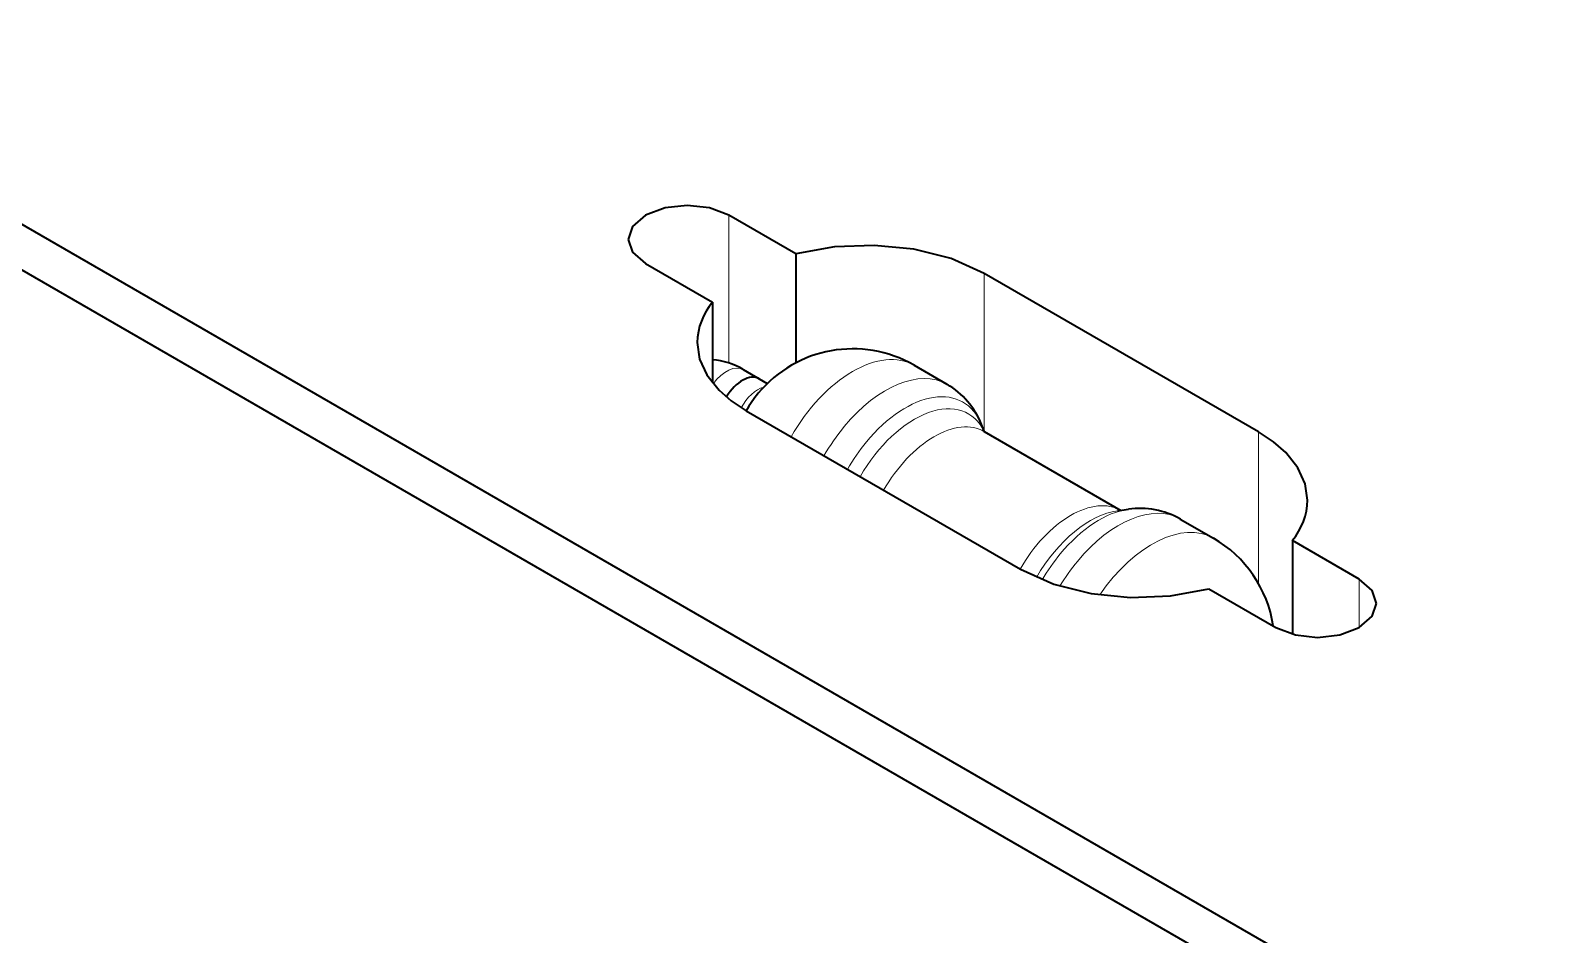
# Model space of a CAD drawing. Extents: x 315 to 857, y 212 to 651.
# Drawn here: x 709.04 to 722.8, y 616.96 to 625.07 of the extents above; entities that cross this region are included whole.
import ezdxf

# ---------------------------------------------------------------- set-up
doc = ezdxf.new("R2010")
doc.units = 0

msp = doc.modelspace()

# ---------------------------------------------------------------- linework, layer by layer
at = {"color": 7, "lineweight": 35}
for p, q in [((725.734, 613.648), (689.839, 634.373)), ((725.381, 613.444), (689.839, 633.964))]:
    msp.add_line(p, q, dxfattribs=at)
at = {"color": 7, "lineweight": 35, "ltscale": 0.017328}
for p, q in [((715.902, 623.071), (715.302, 623.418)), ((714.554, 622.986), (715.154, 622.639))]:
    msp.add_line(p, q, dxfattribs=at)
at = {"color": 7, "lineweight": 13, "ltscale": 0.033183}
msp.add_line((715.302, 623.418), (715.302, 622.09), dxfattribs=at)
at = {"color": 7, "lineweight": 35, "ltscale": 0.024432}
msp.add_line((715.902, 623.071), (715.902, 622.094), dxfattribs=at)
at = {"color": 7, "lineweight": 35, "ltscale": 0.071082}
msp.add_line((720.055, 621.474), (717.593, 622.896), dxfattribs=at)
at = {"color": 7, "lineweight": 13, "ltscale": 0.035522}
msp.add_line((717.593, 622.896), (717.593, 621.475), dxfattribs=at)
at = {"color": 7, "lineweight": 35, "ltscale": 0.01812}
msp.add_line((715.154, 622.639), (715.154, 621.914), dxfattribs=at)
at = {"color": 7, "lineweight": 35, "ltscale": 0.006207}
msp.add_line((715.431, 622.033), (715.646, 621.908), dxfattribs=at)
at = {"color": 7, "lineweight": 35, "ltscale": 0.008565}
msp.add_line((716.963, 622.072), (717.259, 621.901), dxfattribs=at)
at = {"color": 7, "lineweight": 35, "ltscale": 0.00212}
msp.add_line((715.573, 621.951), (715.646, 621.908), dxfattribs=at)
at = {"color": 7, "lineweight": 35, "ltscale": 0.071083}
msp.add_line((715.457, 621.663), (717.919, 620.241), dxfattribs=at)
at = {"color": 7, "lineweight": 35, "ltscale": 0.001755}
msp.add_line((717.595, 621.476), (717.569, 621.541), dxfattribs=at)
at = {"color": 7, "lineweight": 35, "ltscale": 0.000146516}
msp.add_line((717.594, 621.477), (717.589, 621.48), dxfattribs=at)
at = {"color": 7, "lineweight": 35, "ltscale": 0.035355}
msp.add_line((717.594, 621.477), (718.819, 620.77), dxfattribs=at)
at = {"color": 7, "lineweight": 13, "ltscale": 0.034041}
msp.add_line((720.055, 621.474), (720.055, 620.113), dxfattribs=at)
at = {"color": 7, "lineweight": 35, "ltscale": 0.002461}
msp.add_line((718.789, 620.767), (718.887, 620.78), dxfattribs=at)
at = {"color": 7, "lineweight": 35, "ltscale": 0.008564}
msp.add_line((719.353, 620.692), (719.65, 620.521), dxfattribs=at)
at = {"color": 7, "lineweight": 35, "ltscale": 0.017327}
for p, q in [((720.959, 620.151), (720.359, 620.498)), ((719.61, 620.066), (720.211, 619.719))]:
    msp.add_line(p, q, dxfattribs=at)
at = {"color": 7, "lineweight": 35, "ltscale": 0.020973}
msp.add_line((720.359, 620.498), (720.359, 619.659), dxfattribs=at)
at = {"color": 7, "lineweight": 13, "ltscale": 0.010802}
msp.add_line((720.959, 620.151), (720.959, 619.719), dxfattribs=at)
at = {"color": 7, "lineweight": 35}
for points in [[(715.302, 623.418), (715.127, 623.485), (714.928, 623.507), (714.729, 623.485), (714.554, 623.418)], [(714.554, 623.418), (714.437, 623.317), (714.399, 623.202)], [(714.399, 623.202), (714.437, 623.087), (714.554, 622.986)], [(717.593, 622.896), (717.295, 623.03), (716.96, 623.114), (716.606, 623.148), (716.248, 623.134), (715.902, 623.071)], [(715.018, 622.276), (715.039, 622.128), (715.104, 621.985), (715.213, 621.848), (715.323, 621.752), (715.457, 621.663)], [(720.495, 620.861), (720.473, 621.009), (720.408, 621.152), (720.3, 621.289), (720.19, 621.385), (720.055, 621.474)], [(717.919, 620.241), (718.218, 620.107), (718.552, 620.023), (718.907, 619.989), (719.265, 620.003), (719.61, 620.066)], [(721.114, 619.935), (721.075, 620.05), (720.959, 620.151)], [(720.959, 619.719), (721.075, 619.82), (721.114, 619.935)], [(720.211, 619.719), (720.386, 619.652), (720.585, 619.63), (720.784, 619.652), (720.959, 619.719)]]:
    msp.add_lwpolyline(points, dxfattribs=at)
for centre, radius, start, end in [((715.604, 622.261), 0.587, 140.0462, 178.5978), ((715.109, 621.496), 0.626, 59.042, 85.9918), ((716.413, 621.119), 1.1, 60.001, 140.3854), ((716.413, 621.119), 1.1, 140.3861, 150.3417), ((716.891, 621.272), 0.729, 21.6332, 59.6145), ((719.908, 620.876), 0.587, 320.0503, 358.5976), ((718.993, 620.058), 0.729, 60.3987, 98.3534), ((719.099, 619.568), 1.1, 8.6627, 59.9858)]:
    msp.add_arc(centre, radius, start, end, dxfattribs=at)
at = {"color": 7, "lineweight": 13}
for centre, major_axis, start_param, end_param in [((716.413, 621.119), (-0.55, -0.953), 3.141622, 4.71905), ((715.281, 621.773), (-0.15, -0.26), 3.141593, 4.529195), ((716.709, 620.948), (0.55, 0.953), 0.000029, 1.285398), ((715.564, 621.609), (-0.15, -0.26), 3.686737, 4.733313), ((716.967, 620.799), (-0.484, -0.837), 2.768228, 4.719963), ((716.886, 620.846), (0.516, 0.895), 5.862605, 7.568583), ((717.144, 620.697), (-0.45, -0.779), 3.141622, 4.720526), ((716.709, 620.948), (-0.55, -0.953), 4.426991, 4.71905), ((716.886, 620.846), (-0.516, -0.895), 4.426991, 4.71948), ((718.369, 619.99), (-0.45, -0.779), 3.141622, 4.720526), ((718.545, 619.888), (-0.484, -0.837), 3.562174, 4.711201), ((718.626, 619.841), (0.516, 0.895), 0.420581, 1.285398), ((718.803, 619.739), (0.55, 0.953), 0.000029, 1.285398), ((719.1, 619.568), (-0.55, -0.953), 3.141622, 4.576854), ((718.626, 619.841), (-0.516, -0.895), 4.426991, 4.704884), ((718.803, 619.739), (-0.55, -0.953), 4.426991, 4.67797)]:
    msp.add_ellipse(centre, major_axis=major_axis, ratio=0.57735, start_param=start_param, end_param=end_param, dxfattribs=at)
at = {"color": 7, "lineweight": 35}
msp.add_ellipse((715.423, 621.691), major_axis=(-0.15, -0.26), ratio=0.57735, start_param=3.141593, end_param=4.675914, dxfattribs=at)

doc.saveas('drawing.dxf')
